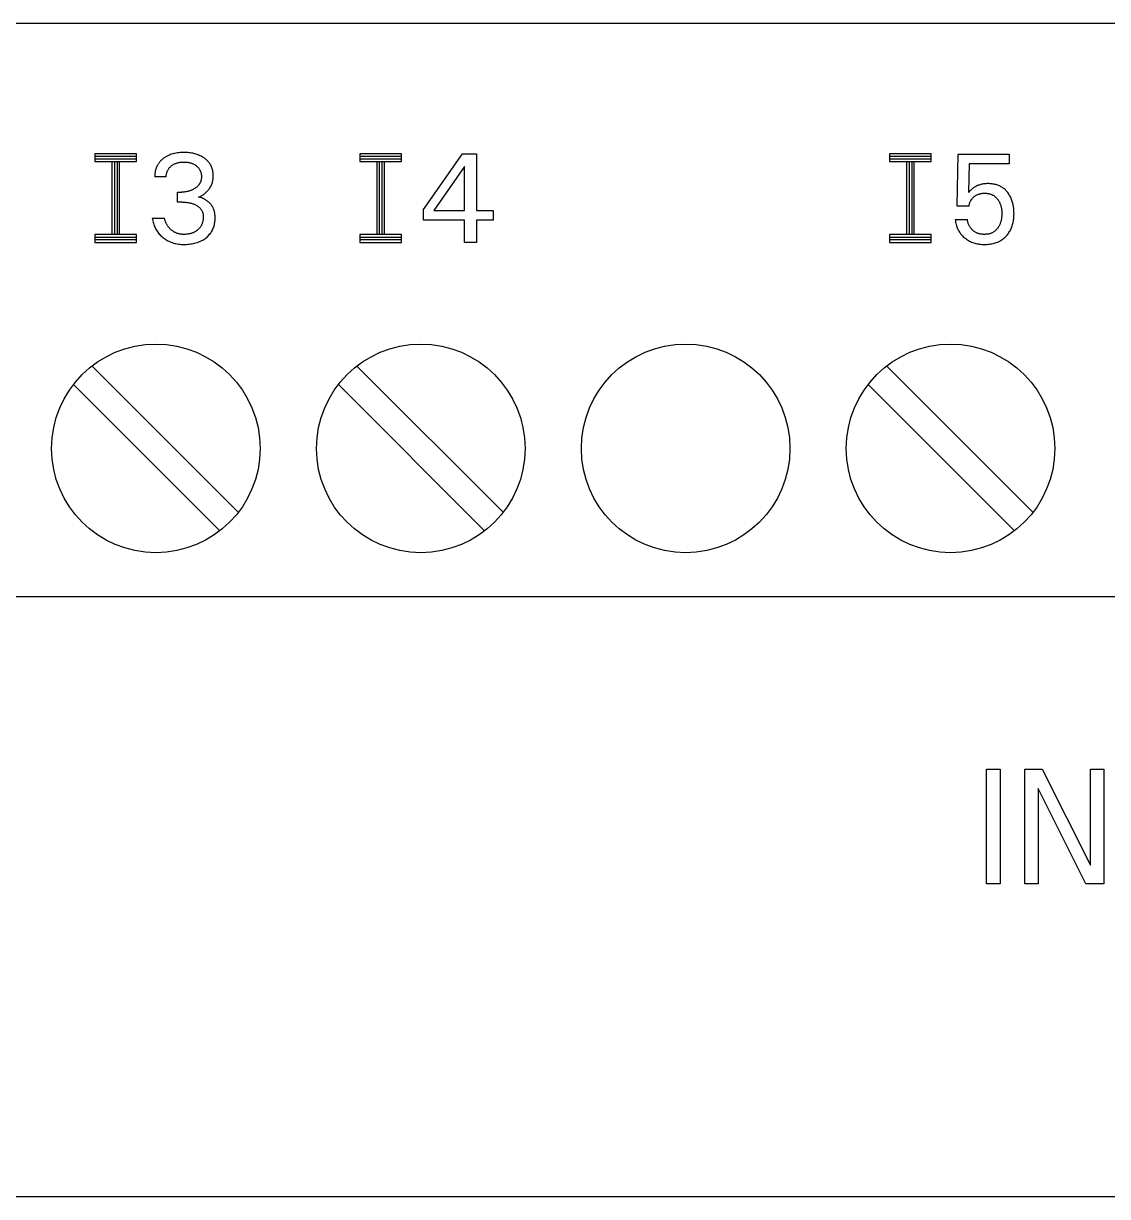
# Model space of a CAD drawing. Extents: x 0 to 420, y 0 to 297.
# Drawn here: x 161.19 to 181.98, y 225.97 to 248.47 of the extents above; entities that cross this region are included whole.
import ezdxf

# ---------------------------------------------------------------- set-up
doc = ezdxf.new("R2010")
doc.units = 0
doc.header["$LTSCALE"] = 23.1
doc.layers.add('10000_FRONT', color=7, linetype='CONTINUOUS')

msp = doc.modelspace()

# ---------------------------------------------------------------- linework, layer by layer
at = {"layer": '10000_FRONT', "color": 7, "linetype": 'CONTINUOUS'}
for p, q in [((203.56, 248.468), (134.06, 248.468)), ((162.56, 245.968), (162.56, 245.818)), ((163.36, 245.968), (162.56, 245.968)), ((163.36, 245.818), (163.36, 245.968)), ((163.957, 245.93), (163.945, 245.925)), ((163.969, 245.936), (163.957, 245.93)), ((163.988, 245.944), (163.969, 245.936)), ((164.009, 245.953), (163.988, 245.944)), ((164.03, 245.96), (164.009, 245.953)), ((164.052, 245.966), (164.03, 245.96)), ((164.074, 245.972), (164.052, 245.966)), ((164.096, 245.977), (164.074, 245.972)), ((164.118, 245.981), (164.096, 245.977)), ((164.143, 245.985), (164.118, 245.981)), ((164.168, 245.988), (164.143, 245.985)), ((164.193, 245.991), (164.168, 245.988)), ((164.218, 245.992), (164.193, 245.991)), ((164.243, 245.993), (164.218, 245.992)), ((164.269, 245.994), (164.243, 245.993)), ((164.293, 245.993), (164.269, 245.994)), ((164.317, 245.992), (164.293, 245.993)), ((164.342, 245.991), (164.317, 245.992)), ((164.366, 245.989), (164.342, 245.991)), ((164.39, 245.986), (164.366, 245.989)), ((164.414, 245.982), (164.39, 245.986)), ((164.436, 245.978), (164.414, 245.982)), ((164.458, 245.973), (164.436, 245.978)), ((164.479, 245.968), (164.458, 245.973)), ((164.5, 245.961), (164.479, 245.968)), ((164.521, 245.954), (164.5, 245.961)), ((164.542, 245.947), (164.521, 245.954)), ((164.562, 245.939), (164.542, 245.947)), ((164.581, 245.93), (164.562, 245.939)), ((164.599, 245.92), (164.581, 245.93)), ((167.64, 245.968), (167.64, 245.818)), ((168.44, 245.968), (167.64, 245.968)), ((168.44, 245.818), (168.44, 245.968)), ((168.86, 244.899), (169.61, 245.968)), ((169.61, 245.968), (169.878, 245.968)), ((169.878, 245.968), (169.878, 244.879)), ((177.8, 245.968), (177.8, 245.818)), ((178.6, 245.968), (177.8, 245.968)), ((178.6, 245.818), (178.6, 245.968)), ((179.099, 244.965), (179.113, 245.959)), ((179.113, 245.959), (180.097, 245.959)), ((180.097, 245.959), (180.097, 245.773)), ((163.36, 245.918), (162.56, 245.918)), ((163.36, 245.868), (162.56, 245.868)), ((162.56, 245.818), (163.36, 245.818)), ((162.885, 245.818), (162.885, 244.418)), ((162.935, 245.818), (162.935, 244.418)), ((162.985, 245.818), (162.985, 244.418)), ((163.035, 244.418), (163.035, 245.818)), ((163.738, 245.701), (163.734, 245.69)), ((163.742, 245.711), (163.738, 245.701)), ((163.746, 245.721), (163.742, 245.711)), ((163.751, 245.731), (163.746, 245.721)), ((163.756, 245.741), (163.751, 245.731)), ((163.761, 245.751), (163.756, 245.741)), ((163.766, 245.76), (163.761, 245.751)), ((163.772, 245.77), (163.766, 245.76)), ((163.778, 245.779), (163.772, 245.77)), ((163.784, 245.788), (163.778, 245.779)), ((163.79, 245.797), (163.784, 245.788)), ((163.797, 245.806), (163.79, 245.797)), ((163.804, 245.815), (163.797, 245.806)), ((163.812, 245.823), (163.804, 245.815)), ((163.819, 245.831), (163.812, 245.823)), ((163.827, 245.839), (163.819, 245.831)), ((163.835, 245.847), (163.827, 245.839)), ((163.843, 245.855), (163.835, 245.847)), ((163.852, 245.862), (163.843, 245.855)), ((163.86, 245.869), (163.852, 245.862)), ((163.869, 245.876), (163.86, 245.869)), ((163.878, 245.883), (163.869, 245.876)), ((163.889, 245.891), (163.878, 245.883)), ((163.9, 245.898), (163.889, 245.891)), ((163.911, 245.905), (163.9, 245.898)), ((163.922, 245.912), (163.911, 245.905)), ((163.934, 245.918), (163.922, 245.912)), ((163.945, 245.925), (163.934, 245.918)), ((163.987, 245.699), (163.994, 245.706)), ((163.994, 245.706), (164.001, 245.714)), ((164.001, 245.714), (164.009, 245.721)), ((164.009, 245.721), (164.016, 245.728)), ((164.016, 245.728), (164.024, 245.734)), ((164.024, 245.734), (164.032, 245.741)), ((164.032, 245.741), (164.043, 245.748)), ((164.043, 245.748), (164.054, 245.755)), ((164.054, 245.755), (164.065, 245.762)), ((164.065, 245.762), (164.076, 245.768)), ((164.076, 245.768), (164.088, 245.774)), ((164.088, 245.774), (164.1, 245.78)), ((164.1, 245.78), (164.112, 245.785)), ((164.112, 245.785), (164.125, 245.789)), ((164.125, 245.789), (164.138, 245.793)), ((164.138, 245.793), (164.151, 245.797)), ((164.151, 245.797), (164.164, 245.8)), ((164.164, 245.8), (164.178, 245.803)), ((164.178, 245.803), (164.192, 245.805)), ((164.192, 245.805), (164.207, 245.807)), ((164.207, 245.807), (164.222, 245.809)), ((164.222, 245.809), (164.236, 245.81)), ((164.236, 245.81), (164.251, 245.81)), ((164.251, 245.81), (164.266, 245.811)), ((164.266, 245.811), (164.281, 245.81)), ((164.281, 245.81), (164.296, 245.81)), ((164.296, 245.81), (164.312, 245.809)), ((164.312, 245.809), (164.327, 245.807)), ((164.327, 245.807), (164.342, 245.805)), ((164.342, 245.805), (164.357, 245.803)), ((164.357, 245.803), (164.37, 245.8)), ((164.37, 245.8), (164.383, 245.797)), ((164.383, 245.797), (164.397, 245.793)), ((164.397, 245.793), (164.41, 245.789)), ((164.41, 245.789), (164.423, 245.785)), ((164.423, 245.785), (164.435, 245.78)), ((164.435, 245.78), (164.447, 245.774)), ((164.447, 245.774), (164.459, 245.768)), ((164.459, 245.768), (164.47, 245.762)), ((164.47, 245.762), (164.481, 245.755)), ((164.481, 245.755), (164.492, 245.748)), ((164.492, 245.748), (164.502, 245.741)), ((164.502, 245.741), (164.51, 245.734)), ((164.51, 245.734), (164.518, 245.728)), ((164.518, 245.728), (164.525, 245.721)), ((164.525, 245.721), (164.533, 245.714)), ((164.533, 245.714), (164.54, 245.707)), ((164.54, 245.707), (164.546, 245.699)), ((164.618, 245.91), (164.599, 245.92)), ((164.635, 245.899), (164.618, 245.91)), ((164.653, 245.888), (164.635, 245.899)), ((164.667, 245.878), (164.653, 245.888)), ((164.68, 245.867), (164.667, 245.878)), ((164.693, 245.857), (164.68, 245.867)), ((164.706, 245.845), (164.693, 245.857)), ((164.718, 245.833), (164.706, 245.845)), ((164.73, 245.821), (164.718, 245.833)), ((164.741, 245.808), (164.73, 245.821)), ((164.751, 245.795), (164.741, 245.808)), ((164.762, 245.78), (164.751, 245.795)), ((164.772, 245.765), (164.762, 245.78)), ((164.781, 245.749), (164.772, 245.765)), ((164.79, 245.732), (164.781, 245.749)), ((164.797, 245.716), (164.79, 245.732)), ((164.804, 245.698), (164.797, 245.716)), ((168.44, 245.918), (167.64, 245.918)), ((168.44, 245.868), (167.64, 245.868)), ((167.64, 245.818), (168.44, 245.818)), ((167.965, 245.818), (167.965, 244.418)), ((168.015, 245.818), (168.015, 244.418)), ((168.065, 245.818), (168.065, 244.418)), ((168.115, 244.418), (168.115, 245.818)), ((169.65, 245.726), (169.059, 244.879)), ((169.65, 244.879), (169.65, 245.726)), ((178.6, 245.918), (177.8, 245.918)), ((178.6, 245.868), (177.8, 245.868)), ((177.8, 245.818), (178.6, 245.818)), ((178.125, 245.818), (178.125, 244.418)), ((178.175, 245.818), (178.175, 244.418)), ((178.225, 245.818), (178.225, 244.418)), ((178.275, 244.418), (178.275, 245.818)), ((179.326, 245.773), (179.313, 245.226)), ((180.097, 245.773), (179.326, 245.773)), ((163.709, 245.562), (163.708, 245.55)), ((163.708, 245.55), (163.708, 245.538)), ((163.708, 245.538), (163.708, 245.526)), ((163.929, 245.526), (163.708, 245.526)), ((163.71, 245.574), (163.709, 245.562)), ((163.711, 245.586), (163.71, 245.574)), ((163.712, 245.598), (163.711, 245.586)), ((163.714, 245.61), (163.712, 245.598)), ((163.716, 245.622), (163.714, 245.61)), ((163.718, 245.634), (163.716, 245.622)), ((163.721, 245.646), (163.718, 245.634)), ((163.724, 245.658), (163.721, 245.646)), ((163.727, 245.669), (163.724, 245.658)), ((163.73, 245.68), (163.727, 245.669)), ((163.734, 245.69), (163.73, 245.68)), ((163.929, 245.551), (163.93, 245.563)), ((163.929, 245.538), (163.929, 245.551)), ((163.929, 245.526), (163.929, 245.538)), ((163.93, 245.563), (163.932, 245.575)), ((163.932, 245.575), (163.934, 245.587)), ((163.934, 245.587), (163.937, 245.599)), ((163.937, 245.599), (163.94, 245.611)), ((163.94, 245.611), (163.944, 245.622)), ((163.944, 245.622), (163.948, 245.633)), ((163.948, 245.633), (163.952, 245.643)), ((163.952, 245.643), (163.957, 245.653)), ((163.957, 245.653), (163.963, 245.663)), ((163.963, 245.663), (163.969, 245.673)), ((163.969, 245.673), (163.975, 245.683)), ((163.975, 245.683), (163.981, 245.691)), ((163.981, 245.691), (163.987, 245.699)), ((164.546, 245.699), (164.553, 245.691)), ((164.553, 245.691), (164.559, 245.683)), ((164.559, 245.683), (164.564, 245.675)), ((164.564, 245.675), (164.569, 245.666)), ((164.569, 245.666), (164.574, 245.657)), ((164.574, 245.657), (164.578, 245.648)), ((164.578, 245.648), (164.582, 245.639)), ((164.582, 245.639), (164.586, 245.63)), ((164.586, 245.63), (164.589, 245.62)), ((164.589, 245.62), (164.592, 245.611)), ((164.592, 245.611), (164.595, 245.598)), ((164.595, 245.598), (164.598, 245.586)), ((164.598, 245.586), (164.6, 245.574)), ((164.6, 245.48), (164.598, 245.472)), ((164.6, 245.574), (164.602, 245.561)), ((164.601, 245.489), (164.6, 245.48)), ((164.602, 245.498), (164.601, 245.489)), ((164.602, 245.561), (164.603, 245.549)), ((164.603, 245.506), (164.602, 245.498)), ((164.603, 245.549), (164.603, 245.536)), ((164.603, 245.536), (164.604, 245.524)), ((164.604, 245.524), (164.603, 245.515)), ((164.603, 245.515), (164.603, 245.506)), ((164.81, 245.681), (164.804, 245.698)), ((164.815, 245.665), (164.81, 245.681)), ((164.819, 245.648), (164.815, 245.665)), ((164.823, 245.631), (164.819, 245.648)), ((164.825, 245.614), (164.823, 245.631)), ((164.827, 245.597), (164.825, 245.614)), ((164.825, 245.471), (164.827, 245.49)), ((164.829, 245.58), (164.827, 245.597)), ((164.827, 245.49), (164.829, 245.508)), ((164.83, 245.563), (164.829, 245.58)), ((164.829, 245.508), (164.83, 245.527)), ((164.83, 245.546), (164.83, 245.563)), ((164.83, 245.527), (164.83, 245.546)), ((164.361, 245.252), (164.348, 245.248)), ((164.373, 245.255), (164.361, 245.252)), ((164.385, 245.259), (164.373, 245.255)), ((164.397, 245.264), (164.385, 245.259)), ((164.408, 245.269), (164.397, 245.264)), ((164.42, 245.274), (164.408, 245.269)), ((164.431, 245.279), (164.42, 245.274)), ((164.442, 245.284), (164.431, 245.279)), ((164.453, 245.29), (164.442, 245.284)), ((164.464, 245.297), (164.453, 245.29)), ((164.475, 245.303), (164.464, 245.297)), ((164.482, 245.309), (164.475, 245.303)), ((164.49, 245.314), (164.482, 245.309)), ((164.498, 245.32), (164.49, 245.314)), ((164.505, 245.325), (164.498, 245.32)), ((164.513, 245.331), (164.505, 245.325)), ((164.52, 245.338), (164.513, 245.331)), ((164.527, 245.344), (164.52, 245.338)), ((164.533, 245.351), (164.527, 245.344)), ((164.54, 245.358), (164.533, 245.351)), ((164.546, 245.365), (164.54, 245.358)), ((164.552, 245.371), (164.546, 245.365)), ((164.557, 245.378), (164.552, 245.371)), ((164.562, 245.385), (164.557, 245.378)), ((164.567, 245.392), (164.562, 245.385)), ((164.571, 245.4), (164.567, 245.392)), ((164.575, 245.407), (164.571, 245.4)), ((164.579, 245.415), (164.575, 245.407)), ((164.583, 245.422), (164.579, 245.415)), ((164.586, 245.43), (164.583, 245.422)), ((164.589, 245.438), (164.586, 245.43)), ((164.592, 245.447), (164.589, 245.438)), ((164.594, 245.455), (164.592, 245.447)), ((164.597, 245.463), (164.594, 245.455)), ((164.598, 245.472), (164.597, 245.463)), ((164.715, 245.25), (164.727, 245.263)), ((164.727, 245.263), (164.739, 245.277)), ((164.739, 245.277), (164.75, 245.291)), ((164.75, 245.291), (164.761, 245.306)), ((164.761, 245.306), (164.77, 245.321)), ((164.77, 245.321), (164.779, 245.336)), ((164.779, 245.336), (164.787, 245.352)), ((164.787, 245.352), (164.795, 245.368)), ((164.795, 245.368), (164.801, 245.384)), ((164.801, 245.384), (164.807, 245.4)), ((164.807, 245.4), (164.813, 245.417)), ((164.813, 245.417), (164.817, 245.435)), ((164.817, 245.435), (164.821, 245.453)), ((164.821, 245.453), (164.825, 245.471)), ((179.346, 245.26), (179.329, 245.243)), ((179.361, 245.274), (179.346, 245.26)), ((179.376, 245.288), (179.361, 245.274)), ((179.385, 245.296), (179.376, 245.288)), ((179.394, 245.303), (179.385, 245.296)), ((179.404, 245.311), (179.394, 245.303)), ((179.416, 245.32), (179.404, 245.311)), ((179.43, 245.329), (179.416, 245.32)), ((179.443, 245.337), (179.43, 245.329)), ((179.457, 245.344), (179.443, 245.337)), ((179.471, 245.352), (179.457, 245.344)), ((179.486, 245.358), (179.471, 245.352)), ((179.501, 245.364), (179.486, 245.358)), ((179.517, 245.37), (179.501, 245.364)), ((179.533, 245.375), (179.517, 245.37)), ((179.549, 245.379), (179.533, 245.375)), ((179.565, 245.383), (179.549, 245.379)), ((179.581, 245.387), (179.565, 245.383)), ((179.599, 245.39), (179.581, 245.387)), ((179.617, 245.392), (179.599, 245.39)), ((179.636, 245.394), (179.617, 245.392)), ((179.654, 245.395), (179.636, 245.394)), ((179.672, 245.396), (179.654, 245.395)), ((179.69, 245.396), (179.672, 245.396)), ((179.709, 245.396), (179.69, 245.396)), ((179.728, 245.395), (179.709, 245.396)), ((179.747, 245.394), (179.728, 245.395)), ((179.766, 245.392), (179.747, 245.394)), ((179.785, 245.389), (179.766, 245.392)), ((179.804, 245.386), (179.785, 245.389)), ((179.822, 245.382), (179.804, 245.386)), ((179.841, 245.377), (179.822, 245.382)), ((179.857, 245.372), (179.841, 245.377)), ((179.874, 245.367), (179.857, 245.372)), ((179.89, 245.36), (179.874, 245.367)), ((179.906, 245.354), (179.89, 245.36)), ((179.922, 245.346), (179.906, 245.354)), ((179.937, 245.338), (179.922, 245.346)), ((179.952, 245.329), (179.937, 245.338)), ((179.967, 245.32), (179.952, 245.329)), ((179.981, 245.31), (179.967, 245.32)), ((179.995, 245.3), (179.981, 245.31)), ((180.008, 245.288), (179.995, 245.3)), ((180.021, 245.277), (180.008, 245.288)), ((180.033, 245.264), (180.021, 245.277)), ((180.045, 245.252), (180.033, 245.264)), ((180.056, 245.239), (180.045, 245.252)), ((164.142, 245.042), (164.142, 245.232)), ((164.142, 245.232), (164.218, 245.232)), ((164.235, 245.042), (164.142, 245.042)), ((164.231, 245.232), (164.218, 245.232)), ((164.245, 245.233), (164.231, 245.232)), ((164.235, 245.042), (164.252, 245.042)), ((164.258, 245.234), (164.245, 245.233)), ((164.252, 245.042), (164.268, 245.041)), ((164.271, 245.235), (164.258, 245.234)), ((164.268, 245.041), (164.285, 245.04)), ((164.285, 245.236), (164.271, 245.235)), ((164.298, 245.238), (164.285, 245.236)), ((164.285, 245.04), (164.302, 245.039)), ((164.311, 245.24), (164.298, 245.238)), ((164.302, 245.039), (164.319, 245.037)), ((164.324, 245.243), (164.311, 245.24)), ((164.319, 245.037), (164.335, 245.035)), ((164.336, 245.245), (164.324, 245.243)), ((164.335, 245.035), (164.351, 245.033)), ((164.348, 245.248), (164.336, 245.245)), ((164.351, 245.033), (164.366, 245.03)), ((164.366, 245.03), (164.381, 245.027)), ((164.381, 245.027), (164.395, 245.024)), ((164.55, 245.138), (164.565, 245.145)), ((164.561, 245.136), (164.55, 245.138)), ((164.571, 245.134), (164.561, 245.136)), ((164.565, 245.145), (164.58, 245.152)), ((164.582, 245.131), (164.571, 245.134)), ((164.58, 245.152), (164.594, 245.159)), ((164.592, 245.128), (164.582, 245.131)), ((164.602, 245.124), (164.592, 245.128)), ((164.594, 245.159), (164.608, 245.167)), ((164.612, 245.121), (164.602, 245.124)), ((164.608, 245.167), (164.622, 245.176)), ((164.622, 245.117), (164.612, 245.121)), ((164.622, 245.176), (164.636, 245.184)), ((164.632, 245.112), (164.622, 245.117)), ((164.642, 245.108), (164.632, 245.112)), ((164.636, 245.184), (164.649, 245.193)), ((164.652, 245.103), (164.642, 245.108)), ((164.649, 245.193), (164.662, 245.203)), ((164.662, 245.098), (164.652, 245.103)), ((164.662, 245.203), (164.675, 245.213)), ((164.671, 245.093), (164.662, 245.098)), ((164.681, 245.087), (164.671, 245.093)), ((164.675, 245.213), (164.688, 245.225)), ((164.69, 245.081), (164.681, 245.087)), ((164.688, 245.225), (164.702, 245.237)), ((164.699, 245.075), (164.69, 245.081)), ((164.708, 245.069), (164.699, 245.075)), ((164.702, 245.237), (164.715, 245.25)), ((164.717, 245.063), (164.708, 245.069)), ((164.726, 245.056), (164.717, 245.063)), ((164.734, 245.049), (164.726, 245.056)), ((164.741, 245.043), (164.734, 245.049)), ((164.749, 245.036), (164.741, 245.043)), ((164.756, 245.029), (164.749, 245.036)), ((164.763, 245.022), (164.756, 245.029)), ((179.329, 245.243), (179.313, 245.226)), ((179.339, 245.025), (179.343, 245.037)), ((179.343, 245.037), (179.347, 245.047)), ((179.347, 245.047), (179.352, 245.058)), ((179.352, 245.058), (179.357, 245.068)), ((179.357, 245.068), (179.362, 245.078)), ((179.362, 245.078), (179.369, 245.088)), ((179.369, 245.088), (179.375, 245.098)), ((179.375, 245.098), (179.382, 245.107)), ((179.382, 245.107), (179.39, 245.116)), ((179.39, 245.116), (179.398, 245.124)), ((179.398, 245.124), (179.406, 245.133)), ((179.406, 245.133), (179.415, 245.14)), ((179.415, 245.14), (179.424, 245.148)), ((179.424, 245.148), (179.433, 245.155)), ((179.433, 245.155), (179.442, 245.162)), ((179.442, 245.162), (179.452, 245.168)), ((179.452, 245.168), (179.462, 245.174)), ((179.462, 245.174), (179.472, 245.179)), ((179.472, 245.179), (179.482, 245.184)), ((179.482, 245.184), (179.493, 245.189)), ((179.493, 245.189), (179.503, 245.193)), ((179.503, 245.193), (179.514, 245.197)), ((179.514, 245.197), (179.526, 245.2)), ((179.526, 245.2), (179.537, 245.203)), ((179.537, 245.203), (179.548, 245.206)), ((179.548, 245.206), (179.561, 245.208)), ((179.561, 245.208), (179.573, 245.21)), ((179.573, 245.21), (179.585, 245.211)), ((179.585, 245.211), (179.598, 245.212)), ((179.598, 245.212), (179.61, 245.213)), ((179.61, 245.213), (179.623, 245.213)), ((179.623, 245.213), (179.635, 245.213)), ((179.635, 245.213), (179.648, 245.212)), ((179.648, 245.212), (179.661, 245.211)), ((179.661, 245.211), (179.673, 245.21)), ((179.673, 245.21), (179.686, 245.208)), ((179.686, 245.208), (179.698, 245.206)), ((179.698, 245.206), (179.711, 245.203)), ((179.711, 245.203), (179.723, 245.2)), ((179.723, 245.2), (179.734, 245.196)), ((179.734, 245.196), (179.745, 245.193)), ((179.745, 245.193), (179.756, 245.188)), ((179.756, 245.188), (179.766, 245.184)), ((179.766, 245.184), (179.777, 245.178)), ((179.777, 245.178), (179.787, 245.173)), ((179.787, 245.173), (179.797, 245.167)), ((179.797, 245.167), (179.806, 245.161)), ((179.806, 245.161), (179.816, 245.154)), ((179.816, 245.154), (179.825, 245.146)), ((179.825, 245.146), (179.834, 245.138)), ((179.834, 245.138), (179.842, 245.13)), ((179.842, 245.13), (179.851, 245.122)), ((179.851, 245.122), (179.859, 245.113)), ((179.859, 245.113), (179.866, 245.104)), ((179.866, 245.104), (179.873, 245.095)), ((179.873, 245.095), (179.881, 245.085)), ((179.881, 245.085), (179.888, 245.074)), ((179.888, 245.074), (179.895, 245.063)), ((179.895, 245.063), (179.901, 245.052)), ((179.901, 245.052), (179.907, 245.041)), ((179.907, 245.041), (179.913, 245.029)), ((179.913, 245.029), (179.918, 245.017)), ((180.067, 245.225), (180.056, 245.239)), ((180.079, 245.21), (180.067, 245.225)), ((180.089, 245.194), (180.079, 245.21)), ((180.099, 245.178), (180.089, 245.194)), ((180.109, 245.162), (180.099, 245.178)), ((180.118, 245.145), (180.109, 245.162)), ((180.126, 245.128), (180.118, 245.145)), ((180.134, 245.111), (180.126, 245.128)), ((180.141, 245.092), (180.134, 245.111)), ((180.148, 245.073), (180.141, 245.092)), ((180.154, 245.054), (180.148, 245.073)), ((180.16, 245.035), (180.154, 245.054)), ((180.165, 245.015), (180.16, 245.035)), ((164.395, 245.024), (164.41, 245.02)), ((164.41, 245.02), (164.425, 245.015)), ((164.425, 245.015), (164.438, 245.011)), ((164.438, 245.011), (164.452, 245.006)), ((164.452, 245.006), (164.465, 245)), ((164.465, 245), (164.478, 244.995)), ((164.478, 244.995), (164.491, 244.988)), ((164.491, 244.988), (164.504, 244.982)), ((164.504, 244.982), (164.513, 244.976)), ((164.513, 244.976), (164.522, 244.971)), ((164.522, 244.971), (164.531, 244.965)), ((164.531, 244.965), (164.539, 244.959)), ((164.539, 244.959), (164.548, 244.953)), ((164.548, 244.953), (164.556, 244.946)), ((164.556, 244.946), (164.564, 244.939)), ((164.564, 244.939), (164.571, 244.932)), ((164.571, 244.932), (164.578, 244.924)), ((164.578, 244.924), (164.586, 244.916)), ((164.586, 244.916), (164.592, 244.907)), ((164.592, 244.907), (164.599, 244.898)), ((164.599, 244.898), (164.605, 244.889)), ((164.605, 244.889), (164.61, 244.88)), ((164.61, 244.88), (164.615, 244.87)), ((164.615, 244.87), (164.619, 244.86)), ((164.619, 244.86), (164.623, 244.85)), ((164.623, 244.85), (164.627, 244.84)), ((164.627, 244.84), (164.629, 244.831)), ((164.629, 244.831), (164.632, 244.821)), ((164.632, 244.821), (164.634, 244.811)), ((164.634, 244.811), (164.635, 244.801)), ((164.635, 244.801), (164.637, 244.791)), ((164.77, 245.015), (164.763, 245.022)), ((164.777, 245.007), (164.77, 245.015)), ((164.783, 245), (164.777, 245.007)), ((164.79, 244.992), (164.783, 245)), ((164.796, 244.984), (164.79, 244.992)), ((164.801, 244.976), (164.796, 244.984)), ((164.807, 244.967), (164.801, 244.976)), ((164.812, 244.959), (164.807, 244.967)), ((164.817, 244.951), (164.812, 244.959)), ((164.822, 244.942), (164.817, 244.951)), ((164.827, 244.933), (164.822, 244.942)), ((164.831, 244.924), (164.827, 244.933)), ((164.835, 244.915), (164.831, 244.924)), ((164.839, 244.905), (164.835, 244.915)), ((164.843, 244.896), (164.839, 244.905)), ((164.846, 244.886), (164.843, 244.896)), ((164.849, 244.876), (164.846, 244.886)), ((164.851, 244.866), (164.849, 244.876)), ((164.854, 244.856), (164.851, 244.866)), ((164.856, 244.846), (164.854, 244.856)), ((164.858, 244.836), (164.856, 244.846)), ((164.861, 244.818), (164.858, 244.836)), ((164.863, 244.799), (164.861, 244.818)), ((168.86, 244.694), (168.86, 244.899)), ((169.059, 244.879), (169.65, 244.879)), ((169.878, 244.879), (170.2, 244.879)), ((170.2, 244.879), (170.2, 244.694)), ((179.326, 244.965), (179.099, 244.965)), ((179.326, 244.965), (179.328, 244.977)), ((179.328, 244.977), (179.33, 244.989)), ((179.33, 244.989), (179.332, 245.001)), ((179.332, 245.001), (179.335, 245.013)), ((179.335, 245.013), (179.339, 245.025)), ((179.918, 245.017), (179.923, 245.005)), ((179.923, 245.005), (179.928, 244.992)), ((179.928, 244.992), (179.932, 244.979)), ((179.932, 244.979), (179.936, 244.966)), ((179.936, 244.966), (179.939, 244.953)), ((179.939, 244.953), (179.942, 244.94)), ((179.942, 244.94), (179.945, 244.926)), ((179.945, 244.926), (179.948, 244.911)), ((179.948, 244.911), (179.95, 244.897)), ((179.95, 244.897), (179.951, 244.882)), ((179.951, 244.882), (179.953, 244.867)), ((179.953, 244.867), (179.953, 244.852)), ((179.953, 244.852), (179.954, 244.836)), ((179.954, 244.804), (179.953, 244.786)), ((179.954, 244.836), (179.954, 244.821)), ((179.954, 244.821), (179.954, 244.804)), ((180.169, 244.995), (180.165, 245.015)), ((180.173, 244.976), (180.169, 244.995)), ((180.176, 244.958), (180.173, 244.976)), ((180.179, 244.941), (180.176, 244.958)), ((180.181, 244.924), (180.179, 244.941)), ((180.184, 244.898), (180.181, 244.924)), ((180.185, 244.871), (180.184, 244.898)), ((180.186, 244.845), (180.185, 244.871)), ((180.187, 244.819), (180.186, 244.845)), ((180.186, 244.795), (180.187, 244.819)), ((163.66, 244.732), (163.664, 244.708)), ((163.66, 244.732), (163.893, 244.732)), ((163.664, 244.708), (163.669, 244.684)), ((163.669, 244.684), (163.675, 244.659)), ((163.675, 244.659), (163.682, 244.636)), ((163.682, 244.636), (163.69, 244.612)), ((163.69, 244.612), (163.699, 244.589)), ((163.699, 244.589), (163.708, 244.567)), ((163.896, 244.72), (163.893, 244.732)), ((163.9, 244.707), (163.896, 244.72)), ((163.904, 244.694), (163.9, 244.707)), ((163.908, 244.682), (163.904, 244.694)), ((163.913, 244.669), (163.908, 244.682)), ((163.918, 244.657), (163.913, 244.669)), ((163.923, 244.645), (163.918, 244.657)), ((163.928, 244.635), (163.923, 244.645)), ((163.933, 244.625), (163.928, 244.635)), ((163.938, 244.616), (163.933, 244.625)), ((163.943, 244.607), (163.938, 244.616)), ((163.949, 244.597), (163.943, 244.607)), ((163.955, 244.588), (163.949, 244.597)), ((163.961, 244.579), (163.955, 244.588)), ((163.967, 244.571), (163.961, 244.579)), ((164.59, 244.576), (164.584, 244.567)), ((164.596, 244.586), (164.59, 244.576)), ((164.602, 244.596), (164.596, 244.586)), ((164.607, 244.606), (164.602, 244.596)), ((164.611, 244.617), (164.607, 244.606)), ((164.616, 244.628), (164.611, 244.617)), ((164.62, 244.638), (164.616, 244.628)), ((164.623, 244.649), (164.62, 244.638)), ((164.626, 244.66), (164.623, 244.649)), ((164.629, 244.672), (164.626, 244.66)), ((164.632, 244.685), (164.629, 244.672)), ((164.634, 244.697), (164.632, 244.685)), ((164.636, 244.71), (164.634, 244.697)), ((164.637, 244.722), (164.636, 244.71)), ((164.637, 244.791), (164.638, 244.78)), ((164.638, 244.735), (164.637, 244.722)), ((164.638, 244.78), (164.638, 244.77)), ((164.638, 244.77), (164.638, 244.76)), ((164.638, 244.76), (164.638, 244.747)), ((164.638, 244.747), (164.638, 244.735)), ((164.84, 244.568), (164.846, 244.587)), ((164.846, 244.587), (164.852, 244.609)), ((164.852, 244.609), (164.856, 244.631)), ((164.856, 244.631), (164.86, 244.653)), ((164.86, 244.653), (164.863, 244.675)), ((164.865, 244.78), (164.863, 244.799)), ((164.863, 244.675), (164.865, 244.698)), ((164.866, 244.762), (164.865, 244.78)), ((164.865, 244.698), (164.866, 244.72)), ((164.866, 244.743), (164.866, 244.762)), ((164.866, 244.72), (164.866, 244.743)), ((169.65, 244.694), (168.86, 244.694)), ((169.65, 244.268), (169.65, 244.694)), ((169.878, 244.694), (169.878, 244.268)), ((170.2, 244.694), (169.878, 244.694)), ((179.06, 244.706), (179.063, 244.682)), ((179.06, 244.706), (179.293, 244.706)), ((179.063, 244.682), (179.067, 244.659)), ((179.067, 244.659), (179.071, 244.636)), ((179.071, 244.636), (179.077, 244.613)), ((179.077, 244.613), (179.084, 244.59)), ((179.084, 244.59), (179.091, 244.568)), ((179.294, 244.693), (179.293, 244.706)), ((179.297, 244.68), (179.294, 244.693)), ((179.299, 244.668), (179.297, 244.68)), ((179.303, 244.655), (179.299, 244.668)), ((179.307, 244.642), (179.303, 244.655)), ((179.311, 244.63), (179.307, 244.642)), ((179.316, 244.618), (179.311, 244.63)), ((179.321, 244.606), (179.316, 244.618)), ((179.327, 244.594), (179.321, 244.606)), ((179.333, 244.582), (179.327, 244.594)), ((179.34, 244.571), (179.333, 244.582)), ((179.896, 244.577), (179.889, 244.566)), ((179.902, 244.588), (179.896, 244.577)), ((179.908, 244.6), (179.902, 244.588)), ((179.914, 244.611), (179.908, 244.6)), ((179.919, 244.623), (179.914, 244.611)), ((179.924, 244.636), (179.919, 244.623)), ((179.928, 244.649), (179.924, 244.636)), ((179.933, 244.662), (179.928, 244.649)), ((179.936, 244.675), (179.933, 244.662)), ((179.94, 244.689), (179.936, 244.675)), ((179.943, 244.702), (179.94, 244.689)), ((179.945, 244.716), (179.943, 244.702)), ((179.947, 244.727), (179.945, 244.716)), ((179.949, 244.739), (179.947, 244.727)), ((179.95, 244.751), (179.949, 244.739)), ((179.952, 244.768), (179.95, 244.751)), ((179.953, 244.786), (179.952, 244.768)), ((180.147, 244.57), (180.154, 244.59)), ((180.154, 244.59), (180.16, 244.611)), ((180.16, 244.611), (180.165, 244.632)), ((180.165, 244.632), (180.17, 244.653)), ((180.17, 244.653), (180.175, 244.676)), ((180.175, 244.676), (180.179, 244.7)), ((180.179, 244.7), (180.182, 244.724)), ((180.182, 244.724), (180.184, 244.747)), ((180.184, 244.747), (180.185, 244.771)), ((180.185, 244.771), (180.186, 244.795)), ((162.56, 244.418), (162.56, 244.268)), ((163.36, 244.418), (162.56, 244.418)), ((162.56, 244.368), (163.36, 244.368)), ((163.36, 244.268), (163.36, 244.418)), ((163.708, 244.567), (163.718, 244.546)), ((163.718, 244.546), (163.728, 244.525)), ((163.728, 244.525), (163.74, 244.505)), ((163.74, 244.505), (163.752, 244.486)), ((163.752, 244.486), (163.766, 244.466)), ((163.766, 244.466), (163.78, 244.448)), ((163.78, 244.448), (163.795, 244.43)), ((163.795, 244.43), (163.81, 244.413)), ((163.81, 244.413), (163.827, 244.396)), ((163.827, 244.396), (163.844, 244.381)), ((163.844, 244.381), (163.861, 244.365)), ((163.861, 244.365), (163.88, 244.351)), ((163.88, 244.351), (163.899, 244.337)), ((163.974, 244.561), (163.967, 244.571)), ((163.982, 244.552), (163.974, 244.561)), ((163.99, 244.543), (163.982, 244.552)), ((163.998, 244.534), (163.99, 244.543)), ((164.006, 244.526), (163.998, 244.534)), ((164.015, 244.517), (164.006, 244.526)), ((164.024, 244.509), (164.015, 244.517)), ((164.032, 244.502), (164.024, 244.509)), ((164.041, 244.496), (164.032, 244.502)), ((164.049, 244.489), (164.041, 244.496)), ((164.058, 244.483), (164.049, 244.489)), ((164.067, 244.477), (164.058, 244.483)), ((164.076, 244.472), (164.067, 244.477)), ((164.086, 244.466), (164.076, 244.472)), ((164.095, 244.461), (164.086, 244.466)), ((164.105, 244.456), (164.095, 244.461)), ((164.115, 244.452), (164.105, 244.456)), ((164.124, 244.448), (164.115, 244.452)), ((164.134, 244.444), (164.124, 244.448)), ((164.145, 244.441), (164.134, 244.444)), ((164.155, 244.438), (164.145, 244.441)), ((164.165, 244.435), (164.155, 244.438)), ((164.176, 244.432), (164.165, 244.435)), ((164.187, 244.43), (164.176, 244.432)), ((164.198, 244.428), (164.187, 244.43)), ((164.209, 244.426), (164.198, 244.428)), ((164.22, 244.425), (164.209, 244.426)), ((164.231, 244.424), (164.22, 244.425)), ((164.242, 244.423), (164.231, 244.424)), ((164.254, 244.423), (164.242, 244.423)), ((164.265, 244.423), (164.254, 244.423)), ((164.28, 244.423), (164.265, 244.423)), ((164.294, 244.423), (164.28, 244.423)), ((164.309, 244.424), (164.294, 244.423)), ((164.324, 244.425), (164.309, 244.424)), ((164.338, 244.427), (164.324, 244.425)), ((164.353, 244.429), (164.338, 244.427)), ((164.367, 244.432), (164.353, 244.429)), ((164.38, 244.435), (164.367, 244.432)), ((164.393, 244.438), (164.38, 244.435)), ((164.406, 244.442), (164.393, 244.438)), ((164.419, 244.446), (164.406, 244.442)), ((164.431, 244.45), (164.419, 244.446)), ((164.443, 244.455), (164.431, 244.45)), ((164.456, 244.461), (164.443, 244.455)), ((164.467, 244.466), (164.456, 244.461)), ((164.478, 244.472), (164.467, 244.466)), ((164.489, 244.479), (164.478, 244.472)), ((164.5, 244.485), (164.489, 244.479)), ((164.51, 244.493), (164.5, 244.485)), ((164.52, 244.5), (164.51, 244.493)), ((164.53, 244.508), (164.52, 244.5)), ((164.539, 244.516), (164.53, 244.508)), ((164.547, 244.523), (164.539, 244.516)), ((164.555, 244.532), (164.547, 244.523)), ((164.563, 244.54), (164.555, 244.532)), ((164.57, 244.549), (164.563, 244.54)), ((164.577, 244.558), (164.57, 244.549)), ((164.584, 244.567), (164.577, 244.558)), ((164.667, 244.339), (164.685, 244.353)), ((164.685, 244.353), (164.702, 244.366)), ((164.702, 244.366), (164.717, 244.379)), ((164.717, 244.379), (164.733, 244.394)), ((164.733, 244.394), (164.747, 244.409)), ((164.747, 244.409), (164.761, 244.424)), ((164.761, 244.424), (164.774, 244.44)), ((164.774, 244.44), (164.786, 244.457)), ((164.786, 244.457), (164.797, 244.474)), ((164.797, 244.474), (164.807, 244.492)), ((164.807, 244.492), (164.817, 244.511)), ((164.817, 244.511), (164.825, 244.529)), ((164.825, 244.529), (164.833, 244.548)), ((164.833, 244.548), (164.84, 244.568)), ((167.64, 244.418), (167.64, 244.268)), ((168.44, 244.418), (167.64, 244.418)), ((167.64, 244.368), (168.44, 244.368)), ((168.44, 244.268), (168.44, 244.418)), ((177.8, 244.418), (177.8, 244.268)), ((178.6, 244.418), (177.8, 244.418)), ((177.8, 244.368), (178.6, 244.368)), ((178.6, 244.268), (178.6, 244.418)), ((179.091, 244.568), (179.098, 244.55)), ((179.098, 244.55), (179.105, 244.532)), ((179.105, 244.532), (179.114, 244.515)), ((179.114, 244.515), (179.122, 244.498)), ((179.122, 244.498), (179.132, 244.482)), ((179.132, 244.482), (179.142, 244.466)), ((179.142, 244.466), (179.152, 244.45)), ((179.152, 244.45), (179.164, 244.435)), ((179.164, 244.435), (179.175, 244.42)), ((179.175, 244.42), (179.188, 244.406)), ((179.188, 244.406), (179.201, 244.392)), ((179.201, 244.392), (179.215, 244.379)), ((179.215, 244.379), (179.229, 244.366)), ((179.229, 244.366), (179.243, 244.354)), ((179.243, 244.354), (179.26, 244.341)), ((179.347, 244.559), (179.34, 244.571)), ((179.355, 244.548), (179.347, 244.559)), ((179.362, 244.539), (179.355, 244.548)), ((179.37, 244.529), (179.362, 244.539)), ((179.378, 244.52), (179.37, 244.529)), ((179.387, 244.511), (179.378, 244.52)), ((179.396, 244.502), (179.387, 244.511)), ((179.405, 244.494), (179.396, 244.502)), ((179.414, 244.486), (179.405, 244.494)), ((179.424, 244.479), (179.414, 244.486)), ((179.434, 244.472), (179.424, 244.479)), ((179.444, 244.466), (179.434, 244.472)), ((179.454, 244.46), (179.444, 244.466)), ((179.465, 244.454), (179.454, 244.46)), ((179.476, 244.449), (179.465, 244.454)), ((179.486, 244.445), (179.476, 244.449)), ((179.497, 244.441), (179.486, 244.445)), ((179.508, 244.438), (179.497, 244.441)), ((179.519, 244.434), (179.508, 244.438)), ((179.53, 244.432), (179.519, 244.434)), ((179.542, 244.429), (179.53, 244.432)), ((179.553, 244.427), (179.542, 244.429)), ((179.565, 244.426), (179.553, 244.427)), ((179.576, 244.425), (179.565, 244.426)), ((179.588, 244.424), (179.576, 244.425)), ((179.599, 244.423), (179.588, 244.424)), ((179.611, 244.423), (179.599, 244.423)), ((179.623, 244.423), (179.611, 244.423)), ((179.636, 244.423), (179.623, 244.423)), ((179.648, 244.424), (179.636, 244.423)), ((179.661, 244.425), (179.648, 244.424)), ((179.674, 244.426), (179.661, 244.425)), ((179.686, 244.428), (179.674, 244.426)), ((179.699, 244.43), (179.686, 244.428)), ((179.711, 244.433), (179.699, 244.43)), ((179.724, 244.436), (179.711, 244.433)), ((179.735, 244.44), (179.724, 244.436)), ((179.746, 244.444), (179.735, 244.44)), ((179.757, 244.448), (179.746, 244.444)), ((179.767, 244.453), (179.757, 244.448)), ((179.778, 244.458), (179.767, 244.453)), ((179.788, 244.464), (179.778, 244.458)), ((179.798, 244.47), (179.788, 244.464)), ((179.808, 244.477), (179.798, 244.47)), ((179.817, 244.484), (179.808, 244.477)), ((179.826, 244.492), (179.817, 244.484)), ((179.835, 244.499), (179.826, 244.492)), ((179.844, 244.508), (179.835, 244.499)), ((179.852, 244.517), (179.844, 244.508)), ((179.86, 244.526), (179.852, 244.517)), ((179.867, 244.535), (179.86, 244.526)), ((179.875, 244.544), (179.867, 244.535)), ((179.882, 244.555), (179.875, 244.544)), ((179.889, 244.566), (179.882, 244.555)), ((179.994, 244.35), (180.01, 244.363)), ((180.01, 244.363), (180.025, 244.378)), ((180.025, 244.378), (180.04, 244.393)), ((180.04, 244.393), (180.053, 244.408)), ((180.053, 244.408), (180.066, 244.424)), ((180.066, 244.424), (180.079, 244.44)), ((180.079, 244.44), (180.09, 244.457)), ((180.09, 244.457), (180.101, 244.475)), ((180.101, 244.475), (180.112, 244.492)), ((180.112, 244.492), (180.121, 244.511)), ((180.121, 244.511), (180.131, 244.53)), ((180.131, 244.53), (180.139, 244.55)), ((180.139, 244.55), (180.147, 244.57)), ((163.36, 244.318), (162.56, 244.318)), ((162.56, 244.268), (163.36, 244.268)), ((163.899, 244.337), (163.918, 244.324)), ((163.918, 244.324), (163.938, 244.312)), ((163.938, 244.312), (163.958, 244.301)), ((163.958, 244.301), (163.979, 244.29)), ((163.979, 244.29), (164.001, 244.28)), ((164.001, 244.28), (164.023, 244.272)), ((164.023, 244.272), (164.045, 244.264)), ((164.045, 244.264), (164.067, 244.256)), ((164.067, 244.256), (164.09, 244.25)), ((164.09, 244.25), (164.113, 244.245)), ((164.113, 244.245), (164.138, 244.24)), ((164.138, 244.24), (164.162, 244.236)), ((164.162, 244.236), (164.187, 244.234)), ((164.187, 244.234), (164.212, 244.232)), ((164.212, 244.232), (164.237, 244.23)), ((164.237, 244.23), (164.263, 244.23)), ((164.263, 244.23), (164.29, 244.23)), ((164.29, 244.23), (164.317, 244.231)), ((164.317, 244.231), (164.344, 244.233)), ((164.344, 244.233), (164.371, 244.236)), ((164.371, 244.236), (164.398, 244.239)), ((164.398, 244.239), (164.425, 244.244)), ((164.425, 244.244), (164.449, 244.248)), ((164.449, 244.248), (164.473, 244.254)), ((164.473, 244.254), (164.497, 244.26)), ((164.497, 244.26), (164.52, 244.267)), ((164.52, 244.267), (164.543, 244.275)), ((164.543, 244.275), (164.566, 244.284)), ((164.566, 244.284), (164.587, 244.294)), ((164.587, 244.294), (164.608, 244.304)), ((164.608, 244.304), (164.628, 244.315)), ((164.628, 244.315), (164.648, 244.327)), ((164.648, 244.327), (164.667, 244.339)), ((168.44, 244.318), (167.64, 244.318)), ((167.64, 244.268), (168.44, 244.268)), ((169.878, 244.268), (169.65, 244.268)), ((178.6, 244.318), (177.8, 244.318)), ((177.8, 244.268), (178.6, 244.268)), ((179.26, 244.341), (179.278, 244.328)), ((179.278, 244.328), (179.296, 244.316)), ((179.296, 244.316), (179.315, 244.305)), ((179.315, 244.305), (179.334, 244.295)), ((179.334, 244.295), (179.353, 244.285)), ((179.353, 244.285), (179.373, 244.276)), ((179.373, 244.276), (179.394, 244.268)), ((179.394, 244.268), (179.415, 244.261)), ((179.415, 244.261), (179.436, 244.254)), ((179.436, 244.254), (179.458, 244.249)), ((179.458, 244.249), (179.479, 244.244)), ((179.479, 244.244), (179.503, 244.239)), ((179.503, 244.239), (179.527, 244.236)), ((179.527, 244.236), (179.551, 244.233)), ((179.551, 244.233), (179.575, 244.231)), ((179.575, 244.231), (179.599, 244.23)), ((179.599, 244.23), (179.623, 244.23)), ((179.623, 244.23), (179.646, 244.23)), ((179.646, 244.23), (179.67, 244.231)), ((179.67, 244.231), (179.694, 244.233)), ((179.694, 244.233), (179.717, 244.235)), ((179.717, 244.235), (179.741, 244.239)), ((179.741, 244.239), (179.764, 244.243)), ((179.764, 244.243), (179.787, 244.248)), ((179.787, 244.248), (179.808, 244.253)), ((179.808, 244.253), (179.828, 244.259)), ((179.828, 244.259), (179.848, 244.266)), ((179.848, 244.266), (179.868, 244.274)), ((179.868, 244.274), (179.888, 244.283)), ((179.888, 244.283), (179.907, 244.292)), ((179.907, 244.292), (179.926, 244.302)), ((179.926, 244.302), (179.944, 244.313)), ((179.944, 244.313), (179.961, 244.324)), ((179.961, 244.324), (179.978, 244.337)), ((179.978, 244.337), (179.994, 244.35)), ((165.309, 239.093), (162.505, 241.897)), ((170.389, 239.093), (167.585, 241.897)), ((180.549, 239.093), (177.745, 241.897)), ((162.151, 241.544), (164.955, 238.74)), ((167.231, 241.544), (170.035, 238.74)), ((177.391, 241.544), (180.195, 238.74)), ((203.56, 237.468), (134.06, 237.468)), ((179.66, 231.968), (179.66, 234.168)), ((179.66, 234.168), (179.919, 234.168)), ((179.919, 234.168), (179.919, 231.968)), ((180.394, 231.968), (180.394, 234.168)), ((180.394, 234.168), (180.73, 234.168)), ((180.73, 234.168), (181.654, 232.324)), ((181.654, 232.324), (181.654, 234.168)), ((181.654, 234.168), (181.911, 234.168)), ((181.911, 234.168), (181.911, 231.968)), ((180.651, 233.793), (180.651, 231.968)), ((181.564, 231.968), (180.651, 233.793)), ((179.919, 231.968), (179.66, 231.968)), ((180.651, 231.968), (180.394, 231.968)), ((181.911, 231.968), (181.564, 231.968)), ((134.06, 225.968), (203.56, 225.968))]:
    msp.add_line(p, q, dxfattribs=at)
for centre in [(163.73, 240.318), (168.81, 240.318), (173.89, 240.318), (178.97, 240.318)]:
    msp.add_circle(centre, 2, dxfattribs=at)

doc.saveas('drawing.dxf')
